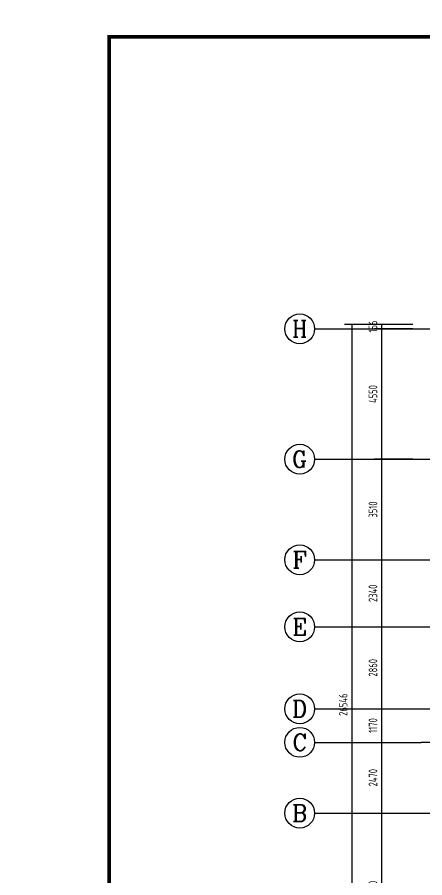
# Model space of a CAD drawing. Extents: x -726032 to 135930, y -151624 to 587044.
# Drawn here: x -399433 to -385190, y 414850 to 444881 of the extents above; entities that cross this region are included whole.
import ezdxf
from ezdxf.enums import TextEntityAlignment as Align

# ---------------------------------------------------------------- set-up
doc = ezdxf.new("R2010")
doc.units = 0
doc.header["$LTSCALE"] = 1000
doc.header["$MEASUREMENT"] = 0
doc.linetypes.add('DOTE', pattern=[2.42, 2, -0.2, 0.02, -0.2])
doc.layers.get('0').update_dxf_attribs({"linetype": 'CONTINUOUS'})
doc.layers.get('DEFPOINTS').update_dxf_attribs({"color": 1, "linetype": 'CONTINUOUS'})
for name, color, linetype in [('AXIS', 245, 'CONTINUOUS'), ('AXIS_TEXT', 7, 'CONTINUOUS'), ('DOTE', 8, 'DOTE'), ('PUB_TITLE', 1, 'CONTINUOUS')]:
    doc.layers.add(name, color=color, linetype=linetype)
doc.styles.add('COMPLEX', font='COMPLEX')
doc.styles.add('DIM_FONT', font='isocp.shx', dxfattribs={"width": 0.8})
doc.dimstyles.new('AXIS', dxfattribs={"dimtxt": 300, "dimasz": 1, "dimexe": 250, "dimexo": 300, "dimgap": 150, "dimtad": 1, "dimdec": 0, "dimzin": 0, "dimdsep": 46, "dimtxsty": 'DIM_FONT', "dimcen": 0.09, "dimse1": 1, "dimse2": 1, "dimclrt": 142, "dimadec": 0, "dimazin": 0, "dimtfac": 1, "dimtdec": 0, "dimtix": 1, "dimtmove": 2, "dimatfit": 3, "dimfxl": 1, "dimtolj": 1, "dimtzin": 0, "dimarcsym": 0})
doc.dimstyles.new('DIMN', dxfattribs={"dimtxt": 300, "dimasz": 1, "dimexe": 250, "dimexo": 300, "dimgap": 150, "dimtad": 1, "dimdec": 0, "dimzin": 0, "dimdsep": 46, "dimtxsty": 'DIM_FONT', "dimcen": 0.09, "dimclrt": 142, "dimadec": 0, "dimazin": 0, "dimtfac": 1, "dimtdec": 0, "dimtix": 1, "dimtmove": 2, "dimatfit": 3, "dimfxl": 1, "dimtolj": 1, "dimtzin": 0, "dimarcsym": 0})

# ---------------------------------------------------------------- blocks, each defined once
blk = doc.blocks.new('_AXISO')
blk.add_circle((0, 0), 0.5)
at = {"layer": 'AXIS_TEXT', "style": 'COMPLEX', "width": 1.041667}
blk.add_attdef('A', text='', height=0.56, dxfattribs=at).set_placement((-0.25, -0.28), (0.25, -0.28), align=Align.FIT)
blk = doc.blocks.new('*D144')
at = {"layer": 'AXIS', "color": 0, "lineweight": -2, "transparency": 16777216}
for p, q in [((-385612, 434163), (-387991, 434163)), ((-387741, 434162), (-387741, 407617)), ((-385612, 407616), (-387991, 407616))]:
    blk.add_line(p, q, dxfattribs=at)
at = {"layer": 'AXIS', "color": 0, "transparency": 16777216}
for points in [[(-387741, 434162), (-387741, 434162), (-387741, 434163)], [(-387741, 407617), (-387741, 407617), (-387741, 407616)]]:
    blk.add_solid(points, dxfattribs=at)
at = {"layer": 'DEFPOINTS', "color": 0, "transparency": 16777216}
for p in [(-385312, 434163), (-387741, 407616), (-385312, 407616)]:
    blk.add_point(p, dxfattribs=at)
at = {"layer": 'AXIS', "color": 142, "transparency": 16777216, "insert": (-388041, 420890), "char_height": 300, "attachment_point": 5, "rotation": 90, "style": 'DIM_FONT'}
blk.add_mtext('\\A1;26546', dxfattribs=at)
blk = doc.blocks.new('*D2967')
at = {"layer": 'AXIS', "color": 0, "lineweight": -2, "transparency": 16777216}
blk.add_line((-386701, 423606), (-386701, 420748), dxfattribs=at)
at = {"layer": 'AXIS', "color": 0, "transparency": 16777216}
for points in [[(-386701, 423606), (-386701, 423606), (-386701, 423607)], [(-386701, 420748), (-386701, 420748), (-386701, 420747)]]:
    blk.add_solid(points, dxfattribs=at)
at = {"layer": 'DEFPOINTS', "color": 0, "transparency": 16777216}
for p in [(-385312, 423607), (-386701, 420747), (-385312, 420747)]:
    blk.add_point(p, dxfattribs=at)
at = {"layer": 'AXIS', "color": 142, "transparency": 16777216, "insert": (-387001, 422177), "char_height": 300, "attachment_point": 5, "rotation": 90, "style": 'DIM_FONT'}
blk.add_mtext('\\A1;2860', dxfattribs=at)
blk = doc.blocks.new('*D2985')
at = {"layer": 'AXIS', "color": 0, "lineweight": -2, "transparency": 16777216}
blk.add_line((-386701, 419576), (-386701, 417108), dxfattribs=at)
at = {"layer": 'AXIS', "color": 0, "transparency": 16777216}
for points in [[(-386701, 419576), (-386701, 419576), (-386701, 419577)], [(-386701, 417108), (-386701, 417108), (-386701, 417107)]]:
    blk.add_solid(points, dxfattribs=at)
at = {"layer": 'DEFPOINTS', "color": 0, "transparency": 16777216}
for p in [(-385312, 419577), (-386701, 417107), (-385312, 417107)]:
    blk.add_point(p, dxfattribs=at)
at = {"layer": 'AXIS', "color": 142, "transparency": 16777216, "insert": (-387001, 418342), "char_height": 300, "attachment_point": 5, "rotation": 90, "style": 'DIM_FONT'}
blk.add_mtext('\\A1;2470', dxfattribs=at)
blk = doc.blocks.new('*D2986')
at = {"layer": 'AXIS', "color": 0, "lineweight": -2, "transparency": 16777216}
blk.add_line((-386701, 417106), (-386701, 411778), dxfattribs=at)
at = {"layer": 'AXIS', "color": 0, "transparency": 16777216}
for points in [[(-386701, 417106), (-386701, 417106), (-386701, 417107)], [(-386701, 411778), (-386701, 411778), (-386701, 411777)]]:
    blk.add_solid(points, dxfattribs=at)
at = {"layer": 'DEFPOINTS', "color": 0, "transparency": 16777216}
for p in [(-385312, 417107), (-386701, 411777), (-385312, 411777)]:
    blk.add_point(p, dxfattribs=at)
at = {"layer": 'AXIS', "color": 142, "transparency": 16777216, "insert": (-387001, 414442), "char_height": 300, "attachment_point": 5, "rotation": 90, "style": 'DIM_FONT'}
blk.add_mtext('\\A1;5330', dxfattribs=at)
blk = doc.blocks.new('*D2987')
at = {"layer": 'AXIS', "color": 0, "lineweight": -2, "transparency": 16777216}
blk.add_line((-386701, 420746), (-386701, 419578), dxfattribs=at)
at = {"layer": 'AXIS', "color": 0, "transparency": 16777216}
for points in [[(-386701, 420746), (-386701, 420746), (-386701, 420747)], [(-386701, 419578), (-386701, 419578), (-386701, 419577)]]:
    blk.add_solid(points, dxfattribs=at)
at = {"layer": 'DEFPOINTS', "color": 0, "transparency": 16777216}
for p in [(-385312, 420747), (-386701, 419577), (-385312, 419577)]:
    blk.add_point(p, dxfattribs=at)
at = {"layer": 'AXIS', "color": 142, "transparency": 16777216, "insert": (-387001, 420162), "char_height": 300, "attachment_point": 5, "rotation": 90, "style": 'DIM_FONT'}
blk.add_mtext('\\A1;1170', dxfattribs=at)
blk = doc.blocks.new('*D3031')
at = {"layer": 'AXIS', "color": 0, "lineweight": -2, "transparency": 16777216}
blk.add_line((-386701, 425946), (-386701, 423608), dxfattribs=at)
at = {"layer": 'AXIS', "color": 0, "transparency": 16777216}
for points in [[(-386701, 425946), (-386701, 425946), (-386701, 425947)], [(-386701, 423608), (-386701, 423608), (-386701, 423607)]]:
    blk.add_solid(points, dxfattribs=at)
at = {"layer": 'DEFPOINTS', "color": 0, "transparency": 16777216}
for p in [(-385312, 425947), (-386701, 423607), (-385312, 423607)]:
    blk.add_point(p, dxfattribs=at)
at = {"layer": 'AXIS', "color": 142, "transparency": 16777216, "insert": (-387001, 424777), "char_height": 300, "attachment_point": 5, "rotation": 90, "style": 'DIM_FONT'}
blk.add_mtext('\\A1;2340', dxfattribs=at)
blk = doc.blocks.new('*D3032')
at = {"layer": 'AXIS', "color": 0, "lineweight": -2, "transparency": 16777216}
blk.add_line((-386701, 429456), (-386701, 425948), dxfattribs=at)
at = {"layer": 'AXIS', "color": 0, "transparency": 16777216}
for points in [[(-386701, 429456), (-386701, 429456), (-386701, 429457)], [(-386701, 425948), (-386701, 425948), (-386701, 425947)]]:
    blk.add_solid(points, dxfattribs=at)
at = {"layer": 'DEFPOINTS', "color": 0, "transparency": 16777216}
for p in [(-385312, 429457), (-386701, 425947), (-385312, 425947)]:
    blk.add_point(p, dxfattribs=at)
at = {"layer": 'AXIS', "color": 142, "transparency": 16777216, "insert": (-387001, 427702), "char_height": 300, "attachment_point": 5, "rotation": 90, "style": 'DIM_FONT'}
blk.add_mtext('\\A1;3510', dxfattribs=at)
blk = doc.blocks.new('*D289')
at = {"layer": 'AXIS', "color": 0, "lineweight": -2, "transparency": 16777216}
for p, q in [((-385612, 434163), (-386951, 434163)), ((-385612, 434007), (-386951, 434007)), ((-386701, 434164), (-386701, 434165)), ((-386701, 434163), (-386701, 434007)), ((-386701, 434006), (-386701, 434005))]:
    blk.add_line(p, q, dxfattribs=at)
at = {"layer": 'AXIS', "color": 0, "transparency": 16777216}
for points in [[(-386701, 434164), (-386701, 434164), (-386701, 434163)], [(-386701, 434006), (-386701, 434006), (-386701, 434007)]]:
    blk.add_solid(points, dxfattribs=at)
at = {"layer": 'DEFPOINTS', "color": 0, "transparency": 16777216}
for p in [(-386701, 434007), (-385312, 434163), (-385312, 434007)]:
    blk.add_point(p, dxfattribs=at)
at = {"layer": 'AXIS', "color": 142, "transparency": 16777216, "insert": (-387001, 434085), "char_height": 300, "attachment_point": 5, "rotation": 90, "style": 'DIM_FONT'}
blk.add_mtext('\\A1;156', dxfattribs=at)
blk = doc.blocks.new('*D290')
at = {"layer": 'AXIS', "color": 0, "lineweight": -2, "transparency": 16777216}
for p, q in [((-385612, 434007), (-386951, 434007)), ((-386701, 434006), (-386701, 429458)), ((-385612, 429457), (-386951, 429457))]:
    blk.add_line(p, q, dxfattribs=at)
at = {"layer": 'AXIS', "color": 0, "transparency": 16777216}
for points in [[(-386701, 434006), (-386701, 434006), (-386701, 434007)], [(-386701, 429458), (-386701, 429458), (-386701, 429457)]]:
    blk.add_solid(points, dxfattribs=at)
at = {"layer": 'DEFPOINTS', "color": 0, "transparency": 16777216}
for p in [(-385312, 434007), (-386701, 429457), (-385312, 429457)]:
    blk.add_point(p, dxfattribs=at)
at = {"layer": 'AXIS', "color": 142, "transparency": 16777216, "insert": (-387001, 431732), "char_height": 300, "attachment_point": 5, "rotation": 90, "style": 'DIM_FONT'}
blk.add_mtext('\\A1;4550', dxfattribs=at)

msp = doc.modelspace()

# ---------------------------------------------------------------- linework, layer by layer
at = {"layer": 'AXIS'}
for p, q in [((-389041.2, 434006.6), (-385312.2, 434006.6)), ((-389041.2, 429456.6), (-385312.2, 429456.6)), ((-389041.2, 425946.6), (-385312.2, 425946.6)), ((-389041.2, 423606.6), (-385312.2, 423606.6)), ((-389041.2, 420746.6), (-385312.2, 420746.6)), ((-389041.2, 419576.6), (-385312.2, 419576.6)), ((-389041.2, 417106.6), (-385312.2, 417106.6))]:
    msp.add_line(p, q, dxfattribs=at)
at = {"layer": 'DOTE'}
for p, q in [((-385312.2, 434006.6), (-314465.2, 434006.6)), ((-385364.2, 429456.6), (-314465.2, 429456.6)), ((-385312.2, 425946.6), (-314465.2, 425946.6)), ((-385312.2, 423606.6), (-314465.2, 423606.6)), ((-385312.2, 420746.6), (-314465.2, 420746.6)), ((-314465.2, 419576.6), (-385312.2, 419576.6)), ((-385312.2, 417106.6), (-314465.2, 417106.6))]:
    msp.add_line(p, q, dxfattribs=at)
at = {"layer": 'PUB_TITLE'}
for points, const_width in [([(-495405.4, 390898.4), (-398815.4, 390898.4), (-398815.4, 445498.4), (-495405.4, 445498.4)], 0.234), ([(-398815.4, 390898.4), (-302225.4, 390898.4), (-302225.4, 445498.4), (-398815.4, 445498.4)], 0.234), ([(-396215.4, 392198.4), (-303525.4, 392198.4), (-303525.4, 444198.4), (-396215.4, 444198.4)], 130)]:
    msp.add_lwpolyline(points, close=True, dxfattribs=dict(at, const_width=const_width))

# ---------------------------------------------------------------- block references
at = {"layer": 'AXIS'}
ref = msp.add_blockref('_AXISO', (-389561.2, 434006.6), dxfattribs=dict(at, xscale=1040, yscale=1040, zscale=1040))
ref.add_attrib('A', 'H', dxfattribs={"layer": 'AXIS_TEXT', "height": 582.4, "style": 'COMPLEX', "width": 0.9375}).set_placement((-389821.2, 433715.4), (-389301.2, 433715.4), align=Align.FIT)
at = {"layer": 'AXIS', "xscale": 1040, "yscale": 1040, "zscale": 1040}
msp.add_blockref('_AXISO', (-389561.2, 429456.6), dxfattribs=at).add_auto_attribs({'A': 'G'})
at = {"layer": 'AXIS'}
ref = msp.add_blockref('_AXISO', (-389561.2, 425946.6), dxfattribs=dict(at, xscale=1040, yscale=1040, zscale=1040))
ref.add_attrib('A', 'F', dxfattribs={"layer": 'AXIS_TEXT', "height": 582.4, "style": 'COMPLEX', "width": 1.171875}).set_placement((-389821.2, 425655.4), (-389301.2, 425655.4), align=Align.FIT)
ref = msp.add_blockref('_AXISO', (-389561.2, 423606.6), dxfattribs=dict(at, xscale=1040, yscale=1040, zscale=1040))
ref.add_attrib('A', 'E', dxfattribs={"layer": 'AXIS_TEXT', "height": 582.4, "style": 'COMPLEX', "width": 1.171875}).set_placement((-389821.2, 423315.4), (-389301.2, 423315.4), align=Align.FIT)
ref = msp.add_blockref('_AXISO', (-389561.2, 420746.6), dxfattribs=dict(at, xscale=1040, yscale=1040, zscale=1040))
ref.add_attrib('A', 'D', dxfattribs={"layer": 'AXIS_TEXT', "height": 582.4, "style": 'COMPLEX', "width": 1.102941}).set_placement((-389821.2, 420455.4), (-389301.2, 420455.4), align=Align.FIT)
ref = msp.add_blockref('_AXISO', (-389561.2, 419576.6), dxfattribs=dict(at, xscale=1040, yscale=1040, zscale=1040))
ref.add_attrib('A', 'C', dxfattribs={"layer": 'AXIS_TEXT', "height": 582.4, "style": 'COMPLEX', "width": 1.25}).set_placement((-389821.2, 419285.4), (-389301.2, 419285.4), align=Align.FIT)
ref = msp.add_blockref('_AXISO', (-389561.2, 417106.6), dxfattribs=dict(at, xscale=1040, yscale=1040, zscale=1040))
ref.add_attrib('A', 'B', dxfattribs={"layer": 'AXIS_TEXT', "height": 582.4, "style": 'COMPLEX', "width": 1.102941}).set_placement((-389821.2, 416815.4), (-389301.2, 416815.4), align=Align.FIT)

# ---------------------------------------------------------------- dimensions: what is measured, and where the dimension line sits
for p1, p2, distance, picture, middle in [((-385312.2, 434162.6), (-385312.2, 434006.6), -1389, '*D289', (-387001.2, 434084.6)), ((-385312.2, 434162.6), (-385312.2, 407616.4), -2429, '*D144', (-388041.2, 420889.5)), ((-385312.2, 434006.6), (-385312.2, 429456.6), -1389, '*D290', (-387001.2, 431731.6))]:
    dim = msp.add_aligned_dim(p1=p1, p2=p2, distance=distance, dimstyle='DIMN', dxfattribs=at)
    dim.commit()
    dim.dimension.update_dxf_attribs({"geometry": picture, "text_midpoint": middle})
for base, p1, p2, picture, middle in [((-386701.2, 425946.6), (-385312.2, 429456.6), (-385312.2, 425946.6), '*D3032', (-387001.2, 427701.6)), ((-386701.2, 423606.6), (-385312.2, 425946.6), (-385312.2, 423606.6), '*D3031', (-387001.2, 424776.6)), ((-386701.2, 420746.6), (-385312.2, 423606.6), (-385312.2, 420746.6), '*D2967', (-387001.2, 422176.6)), ((-386701.2, 419576.6), (-385312.2, 420746.6), (-385312.2, 419576.6), '*D2987', (-387001.2, 420161.6)), ((-386701.2, 417106.6), (-385312.2, 419576.6), (-385312.2, 417106.6), '*D2985', (-387001.2, 418341.6)), ((-386701.2, 411776.6), (-385312.2, 417106.6), (-385312.2, 411776.6), '*D2986', (-387001.2, 414441.6))]:
    dim = msp.add_linear_dim(base=base, p1=p1, p2=p2, angle=90, dimstyle='AXIS', dxfattribs=at)
    dim.commit()
    dim.dimension.update_dxf_attribs({"geometry": picture, "text_midpoint": middle})

doc.saveas('drawing.dxf')
